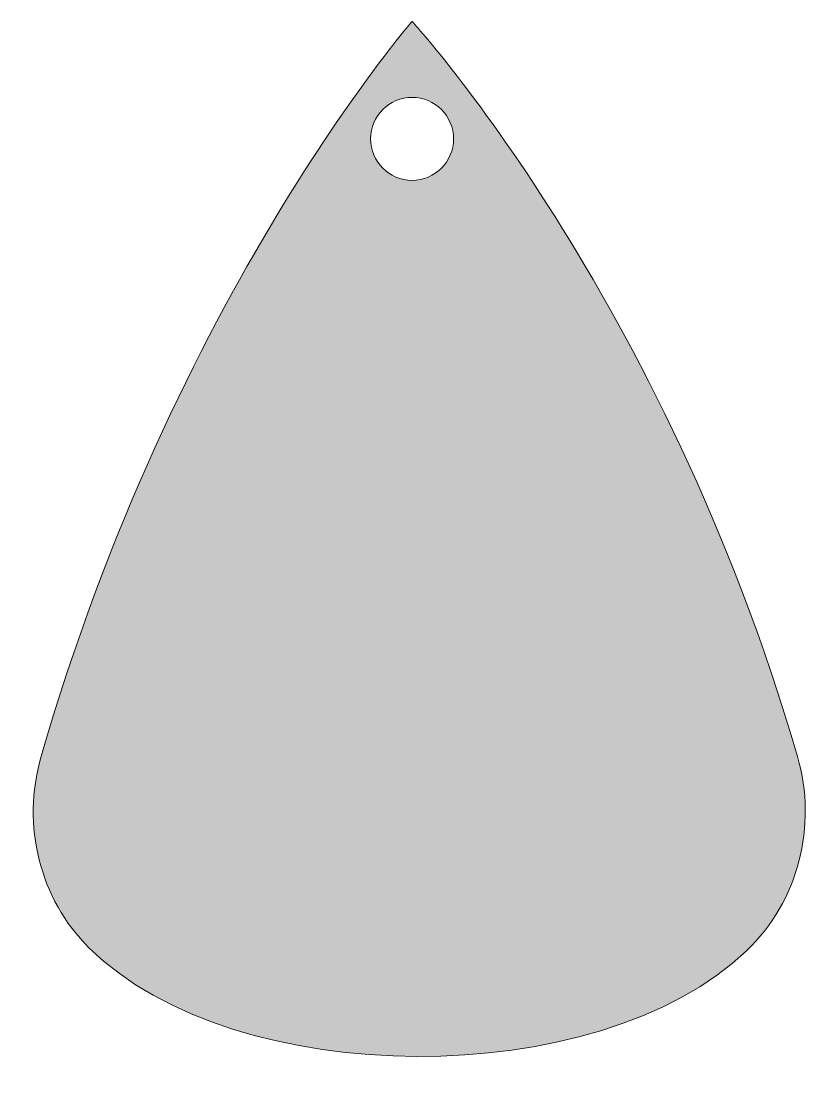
# Model space of a CAD drawing. Header units: inches. Extents: x 0.69 to 5.31, y -18.76 to -12.56.
import ezdxf

# ---------------------------------------------------------------- set-up
doc = ezdxf.new("R2010")
doc.units = ezdxf.units.IN
doc.header["$MEASUREMENT"] = 0
doc.layers.add('_U+0421_U+043B_U+043E_U+0439 1', color=7, linetype='Continuous')

msp = doc.modelspace()

# ---------------------------------------------------------------- hatches: boundary and pattern name
at = {"layer": '_U+0421_U+043B_U+043E_U+0439 1', "true_color": 0xffffff}
h = msp.add_hatch(color=7, dxfattribs=at)
h.dxf.hatch_style = 2
edge = h.paths.add_edge_path()
edge.add_spline(control_points=[(5.1933, -16.8171), (4.4185, -14.1451), (2.9585, -12.5555), (2.9585, -12.5555), (2.9585, -12.5555), (1.5747, -14.1492), (0.8058, -16.8219), (0.6928, -17.2148), (0.7981, -17.6425), (1.0864, -17.9272), (1.9294, -18.7598), (4.04, -18.765), (4.8986, -17.9426), (5.1982, -17.6558), (5.31, -17.2192), (5.1933, -16.8171)], knot_values=[0, 0, 0, 0, 1, 1, 1, 2, 2, 2, 3, 3, 3, 4, 4, 4, 5, 5, 5, 5], degree=3, periodic=1)
edge = h.paths.add_edge_path()
edge.add_spline(control_points=[(2.9583, -13.4768), (2.8255, -13.4768), (2.7178, -13.369), (2.7178, -13.2362), (2.7178, -13.1035), (2.8255, -12.9957), (2.9583, -12.9957), (3.0911, -12.9957), (3.1989, -13.1035), (3.1989, -13.2362), (3.1989, -13.369), (3.0911, -13.4768), (2.9583, -13.4768)], knot_values=[0, 0, 0, 0, 1, 1, 1, 2, 2, 2, 3, 3, 3, 4, 4, 4, 4], degree=3, periodic=1)

# ---------------------------------------------------------------- linework, layer by layer
at = {"layer": '_U+0421_U+043B_U+043E_U+0439 1', "lineweight": 0}
for points, knots in [([(5.1933, -16.8171), (4.4185, -14.1451), (2.9585, -12.5555), (2.9585, -12.5555), (2.9585, -12.5555), (1.5747, -14.1492), (0.8058, -16.8219), (0.6928, -17.2148), (0.7981, -17.6425), (1.0864, -17.9272), (1.9294, -18.7598), (4.04, -18.765), (4.8986, -17.9426), (5.1982, -17.6558), (5.31, -17.2192), (5.1933, -16.8171)], [0, 0, 0, 0, 1, 1, 1, 2, 2, 2, 3, 3, 3, 4, 4, 4, 5, 5, 5, 5]), ([(2.9583, -13.4768), (2.8255, -13.4768), (2.7178, -13.369), (2.7178, -13.2362), (2.7178, -13.1035), (2.8255, -12.9957), (2.9583, -12.9957), (3.0911, -12.9957), (3.1989, -13.1035), (3.1989, -13.2362), (3.1989, -13.369), (3.0911, -13.4768), (2.9583, -13.4768)], [0, 0, 0, 0, 1, 1, 1, 2, 2, 2, 3, 3, 3, 4, 4, 4, 4])]:
    msp.add_open_spline(points, degree=3, knots=knots, dxfattribs=at)

doc.saveas('drawing.dxf')
